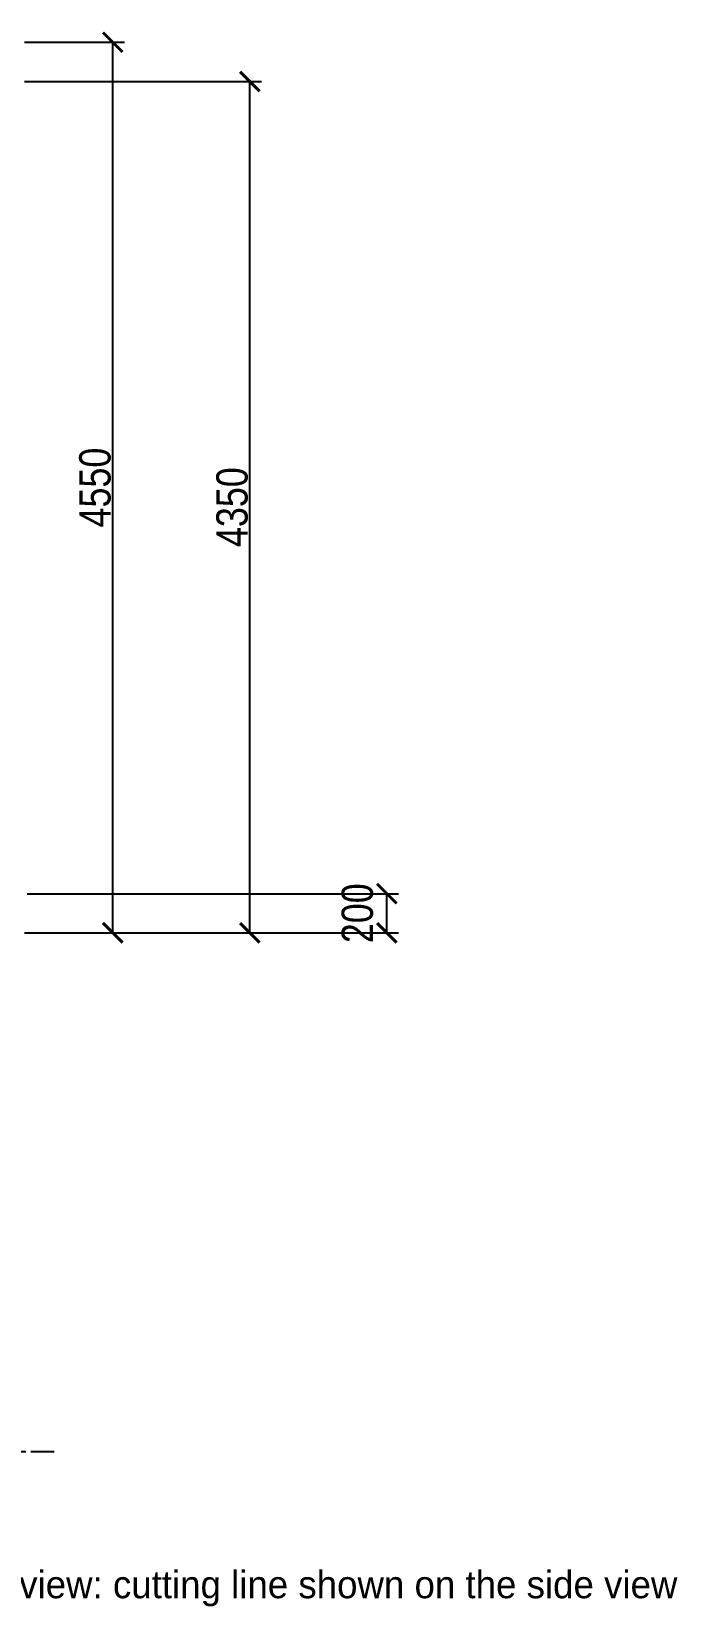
# Model space of a CAD drawing. Header units: millimetres. Extents: x -13 to 272, y -50 to 160.
# Drawn here: x 50.6 to 83.6, y 66.1 to 146.6 of the extents above; entities that cross this region are included whole.
import ezdxf

# ---------------------------------------------------------------- set-up
doc = ezdxf.new("R2010")
doc.units = ezdxf.units.MM
doc.linetypes.add('DASHED', pattern=[1.524, 1.27, -0.254])
for name, color, linetype in [('DIMS', 3, 'CONTINUOUS'), ('HIDDEN', 8, 'DASHED'), ('TEXT', 7, 'CONTINUOUS')]:
    doc.layers.add(name, color=color, linetype=linetype)
doc.styles.add('OpenSansCondensed-Light', font='OpenSansCondensed-Light.ttf')
doc.dimstyles.new('EZDXF', dxfattribs={"dimtxt": 0.25, "dimasz": 0.175, "dimexe": 0.375, "dimexo": 0.125, "dimgap": 0.1, "dimtad": 1, "dimlfac": 100, "dimzin": 12, "dimdsep": 46, "dimtxsty": 'OpenSansCondensed-Light', "dimblk": 'ARCHTICK', "dimcen": 2.5, "dimazin": 3, "dimtfac": 0.5, "dimtmove": 2, "dimatfit": 3})

# ---------------------------------------------------------------- blocks, each defined once
blk = doc.blocks.new('_ARCHTICK')
at = {"color": 0, "linetype": 'BYBLOCK', "const_width": 0.15}
blk.add_lwpolyline([(-0.5, -0.5), (0.5, 0.5)], dxfattribs=at)

msp = doc.modelspace()

# ---------------------------------------------------------------- linework, layer by layer
at = {"layer": 'HIDDEN'}
msp.add_line((-1.25, 74), (51.75, 74), dxfattribs=at)

# ---------------------------------------------------------------- texts
at = {"layer": 'TEXT'}
msp.add_text('Section plane A-A contains both axes and is parallel to this view: cutting line shown on the side view', height=1.4, dxfattribs=at).set_placement((0.75, 66.51))

# ---------------------------------------------------------------- dimensions: what is measured, and where the dimension line sits
at = {"layer": 'DIMS'}
for base, p1, p2 in [((54.75, 100.51), (49.75, 100.51), (49.75, 146.01)), ((61.75, 100.51), (49.75, 100.51), (49.75, 144.01)), ((68.75, 100.51), (49.875, 100.51), (49.875, 102.51))]:
    msp.add_linear_dim(base=base, p1=p1, p2=p2, angle=90, dimstyle='EZDXF', override={"dimtxt": 1.6, "dimasz": 1, "dimexe": 0.6, "dimexo": 0.5, "dimdec": 2}, dxfattribs=at).render()

doc.saveas('drawing.dxf')
